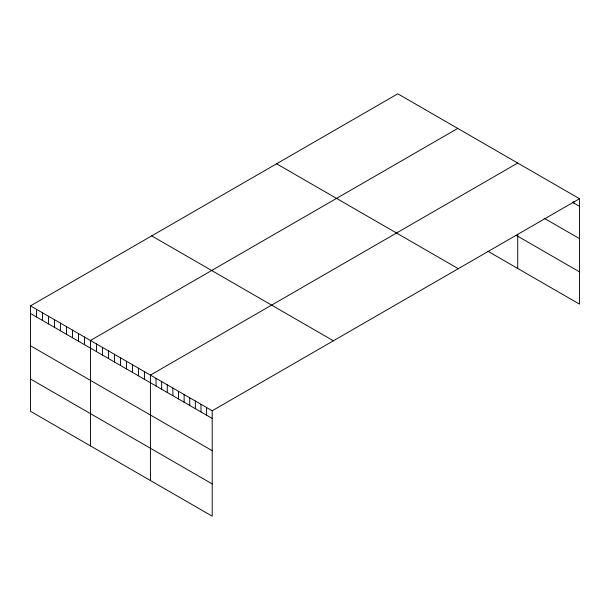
<?xml version="1.0" encoding="UTF-8"?>
<svg xmlns="http://www.w3.org/2000/svg" width="610" height="610" viewBox="0 0 610 610"><rect width="100%" height="100%" fill="white"/><g stroke="black" fill="none" stroke-linecap="round" stroke-linejoin="round"><path stroke-width="0.91" d="M579.5 198.715L212.204 410.766L212.204 516.197L30.5 411.285L30.5 305.862L397.796 93.803L579.5 198.715L579.5 304.138L487.741 251.16M457.759 128.42L90.463 340.479L90.463 445.91M517.722 163.045L150.426 375.097L150.426 480.528M572.279 202.192L579.5 206.363M544.196 218.25L579.5 238.632M516.22 235.338L579.5 271.877M276.589 163.785L458.293 268.69M151.707 235.879L333.411 340.792M30.5 305.862L212.204 410.766M30.5 313.51L212.204 418.422M30.5 345.779L212.204 450.683M30.5 379.023L212.204 483.928M573.88 201.422L573.88 203.122M517.722 234.309L517.722 268.476M206.592 407.526L206.592 415.174M200.972 404.278L200.972 411.933M195.36 401.037L195.36 408.692M189.74 397.796L189.74 405.452M184.128 394.556L184.128 402.203M178.509 391.307L178.509 398.963M172.889 388.067L172.889 395.722M167.277 384.826L167.277 392.482M161.658 381.585L161.658 389.233M156.046 378.337L156.046 385.993M144.433 371.635L144.433 379.29M138.432 368.173L138.432 375.829M132.439 364.711L132.439 372.367M126.438 361.25L126.438 368.905M120.445 357.788L120.445 365.443M114.451 354.326L114.451 361.982M108.45 350.864L108.45 358.52M102.457 347.403L102.457 355.058M96.456 343.941L96.456 351.596M84.47 337.017L84.47 344.673M78.469 333.556L78.469 341.204M72.476 330.094L72.476 337.742M66.475 326.632L66.475 334.28M60.481 323.17L60.481 330.818M54.488 319.709L54.488 327.356M48.487 316.247L48.487 323.895M42.494 312.785L42.494 320.433M36.493 309.323L36.493 316.971"/></g></svg>
